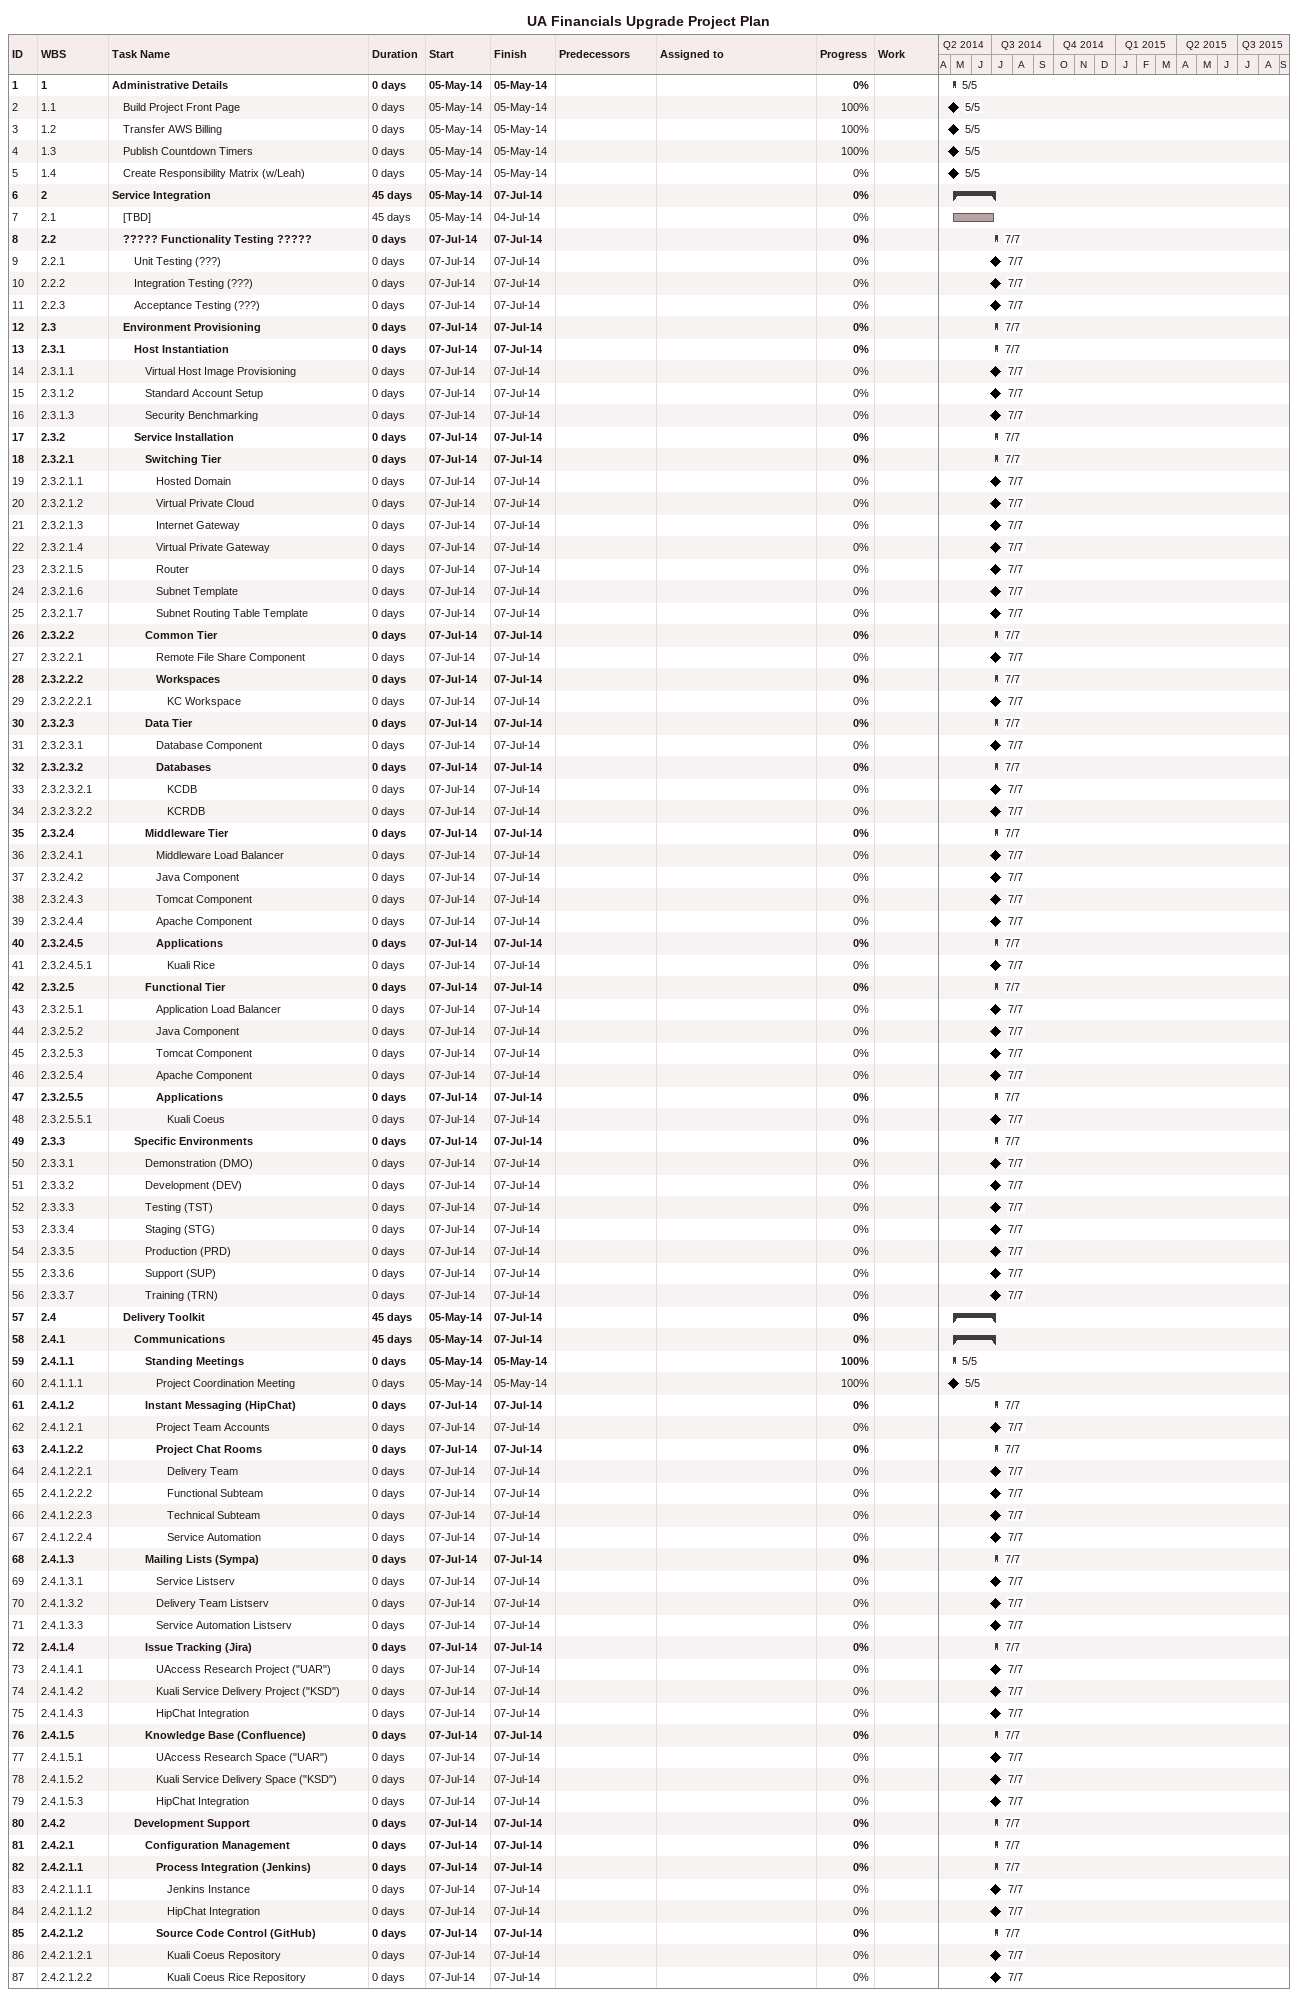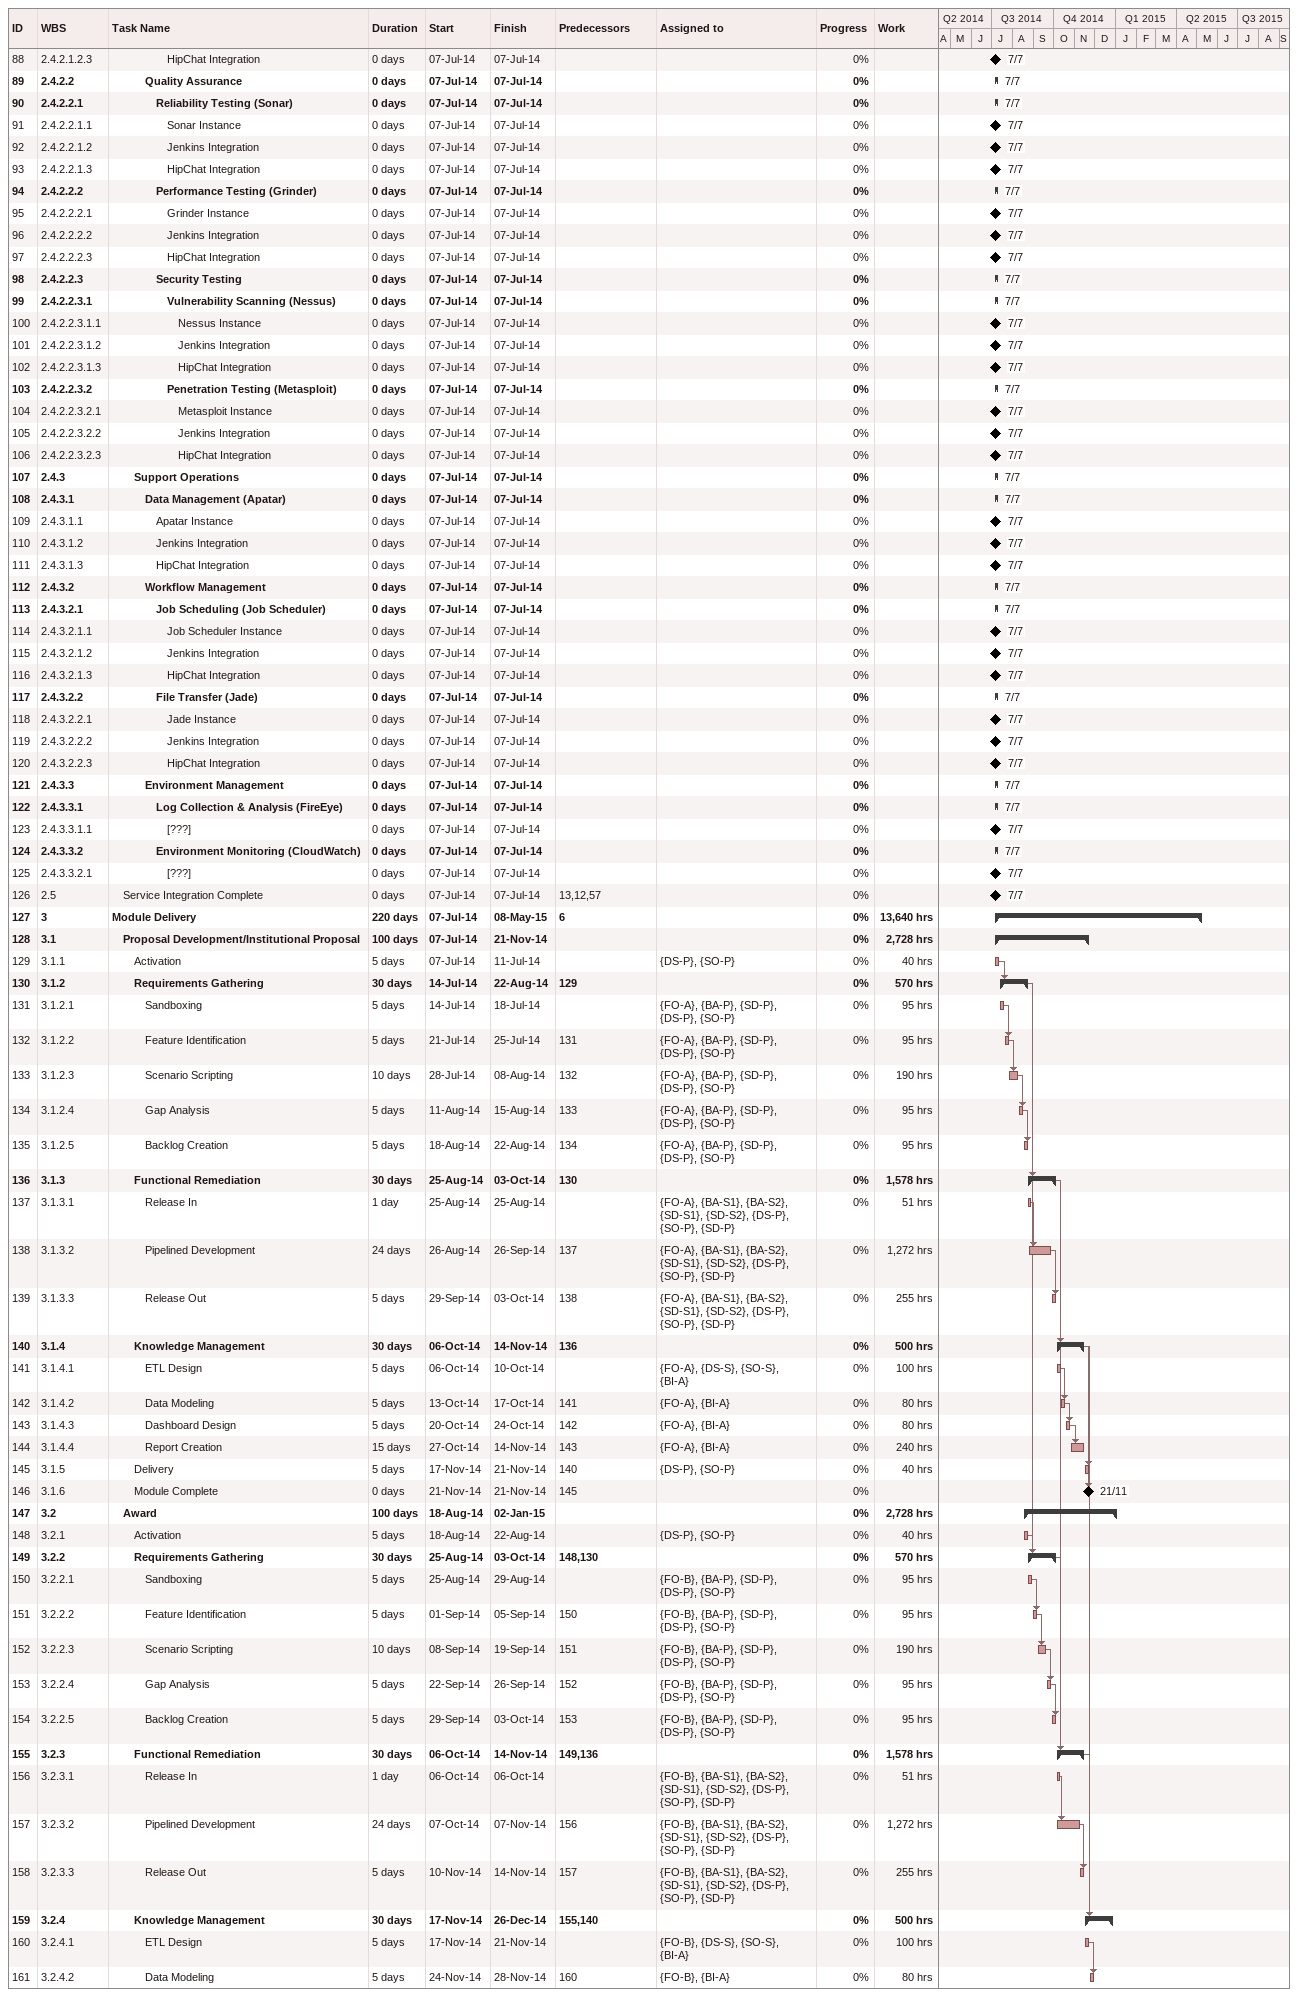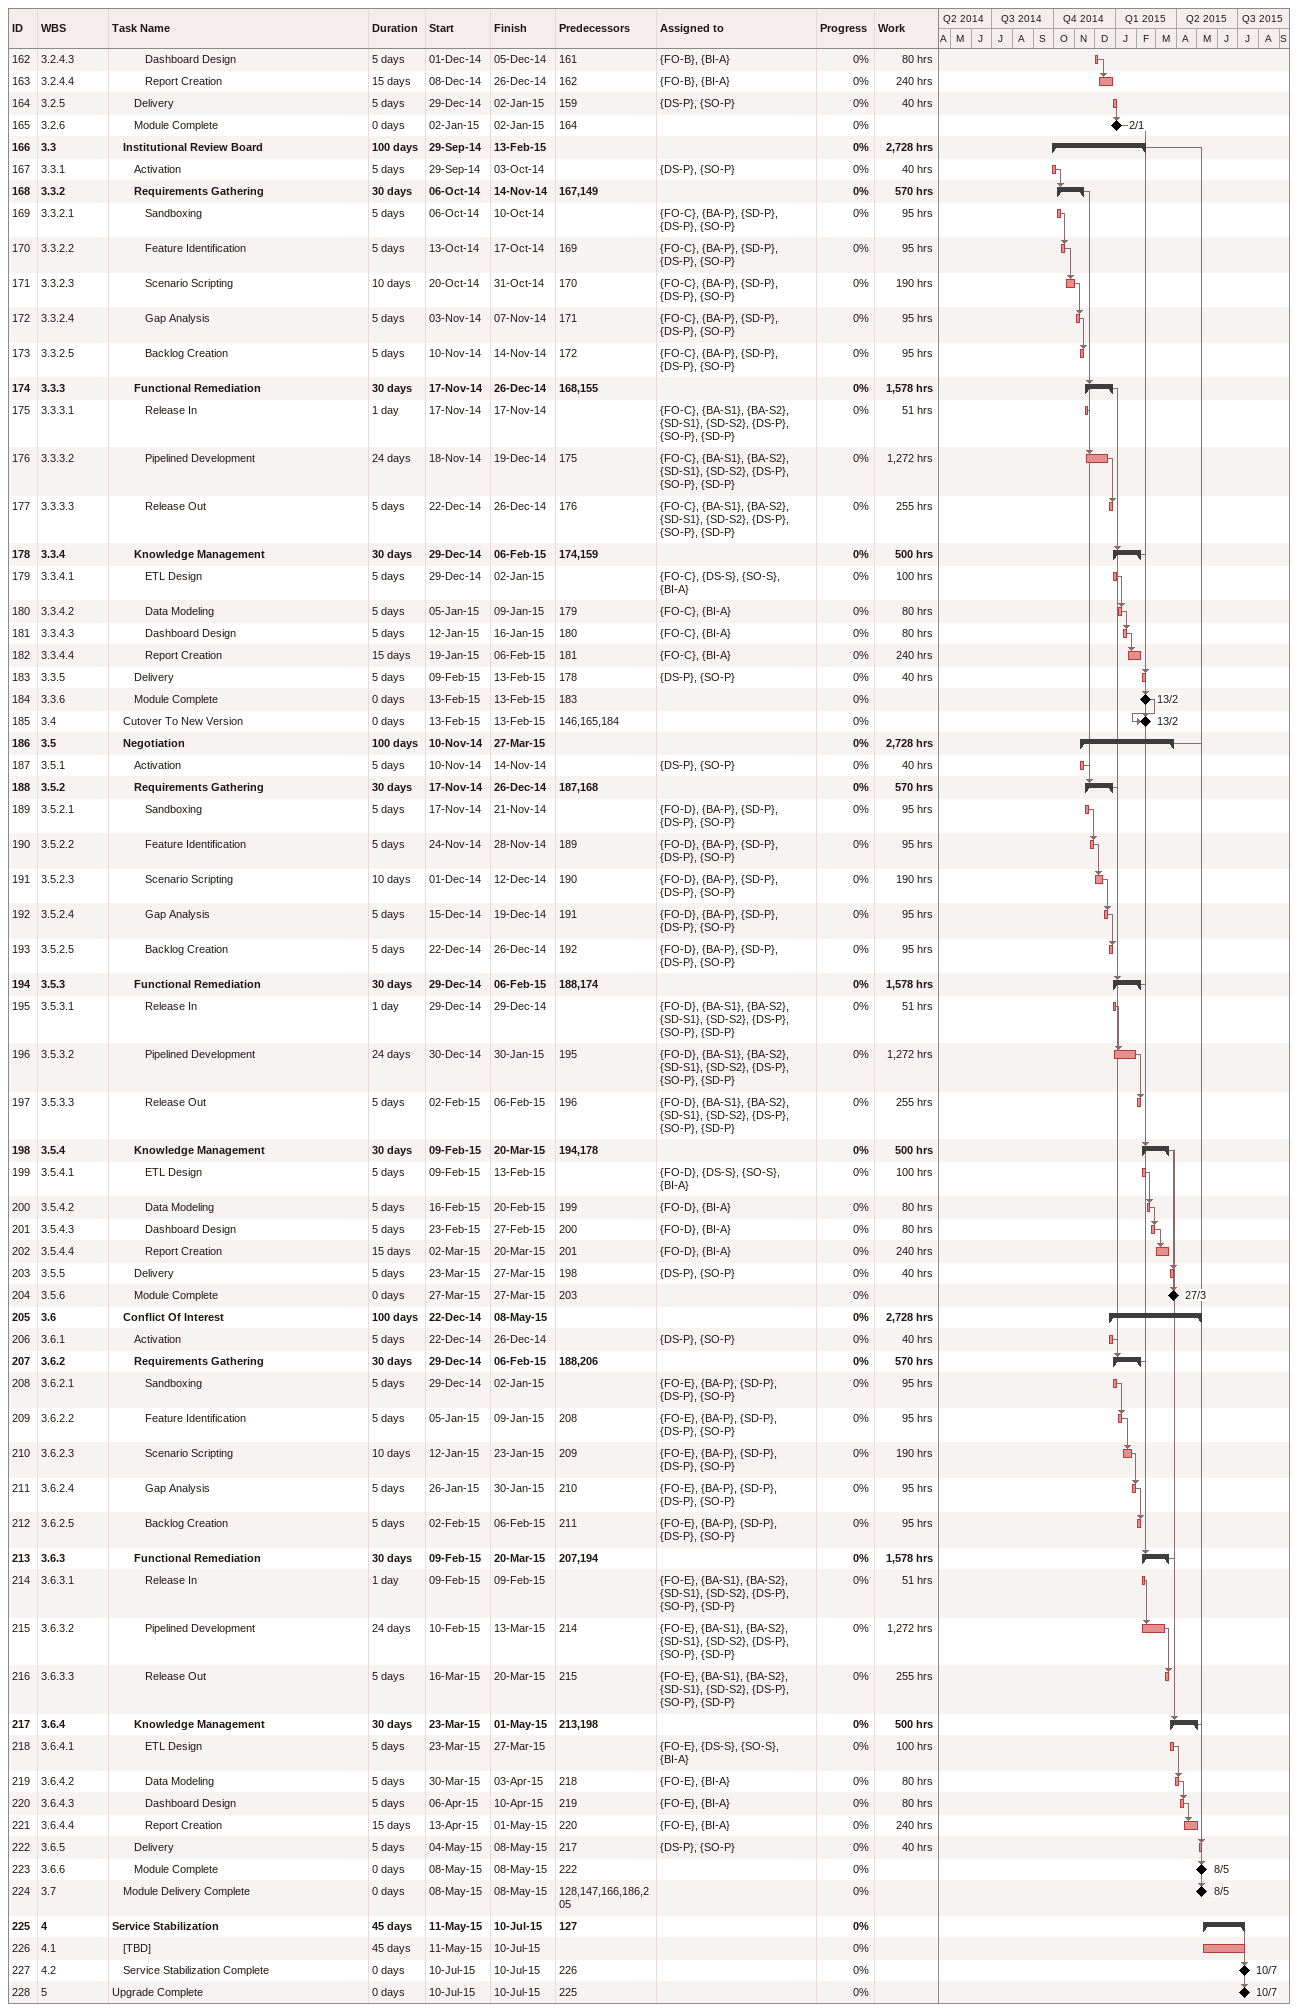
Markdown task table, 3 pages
UA Financials Upgrade Project Plan

| ID | WBS | Task | Duration | Start | Finish | Predecessors | Resources | % complete | Work (h) |
|---|---|---|---|---|---|---|---|---|---|
| 1 | 1 | **Administrative Details** | 0d | 2014-05-05 | 2014-05-05 |  |  | 0 |  |
| 2 | 1.1 | Build Project Front Page | 0d | 2014-05-05 | 2014-05-05 |  |  | 100 |  |
| 3 | 1.2 | Transfer AWS Billing | 0d | 2014-05-05 | 2014-05-05 |  |  | 100 |  |
| 4 | 1.3 | Publish Countdown Timers | 0d | 2014-05-05 | 2014-05-05 |  |  | 100 |  |
| 5 | 1.4 | Create Responsibility Matrix (w/Leah) | 0d | 2014-05-05 | 2014-05-05 |  |  | 0 |  |
| 6 | 2 | **Service Integration** | 45d | 2014-05-05 | 2014-07-07 |  |  | 0 |  |
| 7 | 2.1 | [TBD] | 45d | 2014-05-05 | 2014-07-04 |  |  | 0 |  |
| 8 | 2.2 | **????? Functionality Testing ?????** | 0d | 2014-07-07 | 2014-07-07 |  |  | 0 |  |
| 9 | 2.2.1 | Unit Testing (???) | 0d | 2014-07-07 | 2014-07-07 |  |  | 0 |  |
| 10 | 2.2.2 | Integration Testing (???) | 0d | 2014-07-07 | 2014-07-07 |  |  | 0 |  |
| 11 | 2.2.3 | Acceptance Testing (???) | 0d | 2014-07-07 | 2014-07-07 |  |  | 0 |  |
| 12 | 2.3 | **Environment Provisioning** | 0d | 2014-07-07 | 2014-07-07 |  |  | 0 |  |
| 13 | 2.3.1 | **Host Instantiation** | 0d | 2014-07-07 | 2014-07-07 |  |  | 0 |  |
| 14 | 2.3.1.1 | Virtual Host Image Provisioning | 0d | 2014-07-07 | 2014-07-07 |  |  | 0 |  |
| 15 | 2.3.1.2 | Standard Account Setup | 0d | 2014-07-07 | 2014-07-07 |  |  | 0 |  |
| 16 | 2.3.1.3 | Security Benchmarking | 0d | 2014-07-07 | 2014-07-07 |  |  | 0 |  |
| 17 | 2.3.2 | **Service Installation** | 0d | 2014-07-07 | 2014-07-07 |  |  | 0 |  |
| 18 | 2.3.2.1 | **Switching Tier** | 0d | 2014-07-07 | 2014-07-07 |  |  | 0 |  |
| 19 | 2.3.2.1.1 | Hosted Domain | 0d | 2014-07-07 | 2014-07-07 |  |  | 0 |  |
| 20 | 2.3.2.1.2 | Virtual Private Cloud | 0d | 2014-07-07 | 2014-07-07 |  |  | 0 |  |
| 21 | 2.3.2.1.3 | Internet Gateway | 0d | 2014-07-07 | 2014-07-07 |  |  | 0 |  |
| 22 | 2.3.2.1.4 | Virtual Private Gateway | 0d | 2014-07-07 | 2014-07-07 |  |  | 0 |  |
| 23 | 2.3.2.1.5 | Router | 0d | 2014-07-07 | 2014-07-07 |  |  | 0 |  |
| 24 | 2.3.2.1.6 | Subnet Template | 0d | 2014-07-07 | 2014-07-07 |  |  | 0 |  |
| 25 | 2.3.2.1.7 | Subnet Routing Table Template | 0d | 2014-07-07 | 2014-07-07 |  |  | 0 |  |
| 26 | 2.3.2.2 | **Common Tier** | 0d | 2014-07-07 | 2014-07-07 |  |  | 0 |  |
| 27 | 2.3.2.2.1 | Remote File Share Component | 0d | 2014-07-07 | 2014-07-07 |  |  | 0 |  |
| 28 | 2.3.2.2.2 | **Workspaces** | 0d | 2014-07-07 | 2014-07-07 |  |  | 0 |  |
| 29 | 2.3.2.2.2.1 | KC Workspace | 0d | 2014-07-07 | 2014-07-07 |  |  | 0 |  |
| 30 | 2.3.2.3 | **Data Tier** | 0d | 2014-07-07 | 2014-07-07 |  |  | 0 |  |
| 31 | 2.3.2.3.1 | Database Component | 0d | 2014-07-07 | 2014-07-07 |  |  | 0 |  |
| 32 | 2.3.2.3.2 | **Databases** | 0d | 2014-07-07 | 2014-07-07 |  |  | 0 |  |
| 33 | 2.3.2.3.2.1 | KCDB | 0d | 2014-07-07 | 2014-07-07 |  |  | 0 |  |
| 34 | 2.3.2.3.2.2 | KCRDB | 0d | 2014-07-07 | 2014-07-07 |  |  | 0 |  |
| 35 | 2.3.2.4 | **Middleware Tier** | 0d | 2014-07-07 | 2014-07-07 |  |  | 0 |  |
| 36 | 2.3.2.4.1 | Middleware Load Balancer | 0d | 2014-07-07 | 2014-07-07 |  |  | 0 |  |
| 37 | 2.3.2.4.2 | Java Component | 0d | 2014-07-07 | 2014-07-07 |  |  | 0 |  |
| 38 | 2.3.2.4.3 | Tomcat Component | 0d | 2014-07-07 | 2014-07-07 |  |  | 0 |  |
| 39 | 2.3.2.4.4 | Apache Component | 0d | 2014-07-07 | 2014-07-07 |  |  | 0 |  |
| 40 | 2.3.2.4.5 | **Applications** | 0d | 2014-07-07 | 2014-07-07 |  |  | 0 |  |
| 41 | 2.3.2.4.5.1 | Kuali Rice | 0d | 2014-07-07 | 2014-07-07 |  |  | 0 |  |
| 42 | 2.3.2.5 | **Functional Tier** | 0d | 2014-07-07 | 2014-07-07 |  |  | 0 |  |
| 43 | 2.3.2.5.1 | Application Load Balancer | 0d | 2014-07-07 | 2014-07-07 |  |  | 0 |  |
| 44 | 2.3.2.5.2 | Java Component | 0d | 2014-07-07 | 2014-07-07 |  |  | 0 |  |
| 45 | 2.3.2.5.3 | Tomcat Component | 0d | 2014-07-07 | 2014-07-07 |  |  | 0 |  |
| 46 | 2.3.2.5.4 | Apache Component | 0d | 2014-07-07 | 2014-07-07 |  |  | 0 |  |
| 47 | 2.3.2.5.5 | **Applications** | 0d | 2014-07-07 | 2014-07-07 |  |  | 0 |  |
| 48 | 2.3.2.5.5.1 | Kuali Coeus | 0d | 2014-07-07 | 2014-07-07 |  |  | 0 |  |
| 49 | 2.3.3 | **Specific Environments** | 0d | 2014-07-07 | 2014-07-07 |  |  | 0 |  |
| 50 | 2.3.3.1 | Demonstration (DMO) | 0d | 2014-07-07 | 2014-07-07 |  |  | 0 |  |
| 51 | 2.3.3.2 | Development (DEV) | 0d | 2014-07-07 | 2014-07-07 |  |  | 0 |  |
| 52 | 2.3.3.3 | Testing (TST) | 0d | 2014-07-07 | 2014-07-07 |  |  | 0 |  |
| 53 | 2.3.3.4 | Staging (STG) | 0d | 2014-07-07 | 2014-07-07 |  |  | 0 |  |
| 54 | 2.3.3.5 | Production (PRD) | 0d | 2014-07-07 | 2014-07-07 |  |  | 0 |  |
| 55 | 2.3.3.6 | Support (SUP) | 0d | 2014-07-07 | 2014-07-07 |  |  | 0 |  |
| 56 | 2.3.3.7 | Training (TRN) | 0d | 2014-07-07 | 2014-07-07 |  |  | 0 |  |
| 57 | 2.4 | **Delivery Toolkit** | 45d | 2014-05-05 | 2014-07-07 |  |  | 0 |  |
| 58 | 2.4.1 | **Communications** | 45d | 2014-05-05 | 2014-07-07 |  |  | 0 |  |
| 59 | 2.4.1.1 | **Standing Meetings** | 0d | 2014-05-05 | 2014-05-05 |  |  | 100 |  |
| 60 | 2.4.1.1.1 | Project Coordination Meeting | 0d | 2014-05-05 | 2014-05-05 |  |  | 100 |  |
| 61 | 2.4.1.2 | **Instant Messaging (HipChat)** | 0d | 2014-07-07 | 2014-07-07 |  |  | 0 |  |
| 62 | 2.4.1.2.1 | Project Team Accounts | 0d | 2014-07-07 | 2014-07-07 |  |  | 0 |  |
| 63 | 2.4.1.2.2 | **Project Chat Rooms** | 0d | 2014-07-07 | 2014-07-07 |  |  | 0 |  |
| 64 | 2.4.1.2.2.1 | Delivery Team | 0d | 2014-07-07 | 2014-07-07 |  |  | 0 |  |
| 65 | 2.4.1.2.2.2 | Functional Subteam | 0d | 2014-07-07 | 2014-07-07 |  |  | 0 |  |
| 66 | 2.4.1.2.2.3 | Technical Subteam | 0d | 2014-07-07 | 2014-07-07 |  |  | 0 |  |
| 67 | 2.4.1.2.2.4 | Service Automation | 0d | 2014-07-07 | 2014-07-07 |  |  | 0 |  |
| 68 | 2.4.1.3 | **Mailing Lists (Sympa)** | 0d | 2014-07-07 | 2014-07-07 |  |  | 0 |  |
| 69 | 2.4.1.3.1 | Service Listserv | 0d | 2014-07-07 | 2014-07-07 |  |  | 0 |  |
| 70 | 2.4.1.3.2 | Delivery Team Listserv | 0d | 2014-07-07 | 2014-07-07 |  |  | 0 |  |
| 71 | 2.4.1.3.3 | Service Automation Listserv | 0d | 2014-07-07 | 2014-07-07 |  |  | 0 |  |
| 72 | 2.4.1.4 | **Issue Tracking (Jira)** | 0d | 2014-07-07 | 2014-07-07 |  |  | 0 |  |
| 73 | 2.4.1.4.1 | UAccess Research Project ("UAR") | 0d | 2014-07-07 | 2014-07-07 |  |  | 0 |  |
| 74 | 2.4.1.4.2 | Kuali Service Delivery Project ("KSD") | 0d | 2014-07-07 | 2014-07-07 |  |  | 0 |  |
| 75 | 2.4.1.4.3 | HipChat Integration | 0d | 2014-07-07 | 2014-07-07 |  |  | 0 |  |
| 76 | 2.4.1.5 | **Knowledge Base (Confluence)** | 0d | 2014-07-07 | 2014-07-07 |  |  | 0 |  |
| 77 | 2.4.1.5.1 | UAccess Research Space ("UAR") | 0d | 2014-07-07 | 2014-07-07 |  |  | 0 |  |
| 78 | 2.4.1.5.2 | Kuali Service Delivery Space ("KSD") | 0d | 2014-07-07 | 2014-07-07 |  |  | 0 |  |
| 79 | 2.4.1.5.3 | HipChat Integration | 0d | 2014-07-07 | 2014-07-07 |  |  | 0 |  |
| 80 | 2.4.2 | **Development Support** | 0d | 2014-07-07 | 2014-07-07 |  |  | 0 |  |
| 81 | 2.4.2.1 | **Configuration Management** | 0d | 2014-07-07 | 2014-07-07 |  |  | 0 |  |
| 82 | 2.4.2.1.1 | **Process Integration (Jenkins)** | 0d | 2014-07-07 | 2014-07-07 |  |  | 0 |  |
| 83 | 2.4.2.1.1.1 | Jenkins Instance | 0d | 2014-07-07 | 2014-07-07 |  |  | 0 |  |
| 84 | 2.4.2.1.1.2 | HipChat Integration | 0d | 2014-07-07 | 2014-07-07 |  |  | 0 |  |
| 85 | 2.4.2.1.2 | **Source Code Control (GitHub)** | 0d | 2014-07-07 | 2014-07-07 |  |  | 0 |  |
| 86 | 2.4.2.1.2.1 | Kuali Coeus Repository | 0d | 2014-07-07 | 2014-07-07 |  |  | 0 |  |
| 87 | 2.4.2.1.2.2 | Kuali Coeus Rice Repository | 0d | 2014-07-07 | 2014-07-07 |  |  | 0 |  |
| 88 | 2.4.2.1.2.3 | HipChat Integration | 0d | 2014-07-07 | 2014-07-07 |  |  | 0 |  |
| 89 | 2.4.2.2 | **Quality Assurance** | 0d | 2014-07-07 | 2014-07-07 |  |  | 0 |  |
| 90 | 2.4.2.2.1 | **Reliability Testing (Sonar)** | 0d | 2014-07-07 | 2014-07-07 |  |  | 0 |  |
| 91 | 2.4.2.2.1.1 | Sonar Instance | 0d | 2014-07-07 | 2014-07-07 |  |  | 0 |  |
| 92 | 2.4.2.2.1.2 | Jenkins Integration | 0d | 2014-07-07 | 2014-07-07 |  |  | 0 |  |
| 93 | 2.4.2.2.1.3 | HipChat Integration | 0d | 2014-07-07 | 2014-07-07 |  |  | 0 |  |
| 94 | 2.4.2.2.2 | **Performance Testing (Grinder)** | 0d | 2014-07-07 | 2014-07-07 |  |  | 0 |  |
| 95 | 2.4.2.2.2.1 | Grinder Instance | 0d | 2014-07-07 | 2014-07-07 |  |  | 0 |  |
| 96 | 2.4.2.2.2.2 | Jenkins Integration | 0d | 2014-07-07 | 2014-07-07 |  |  | 0 |  |
| 97 | 2.4.2.2.2.3 | HipChat Integration | 0d | 2014-07-07 | 2014-07-07 |  |  | 0 |  |
| 98 | 2.4.2.2.3 | **Security Testing** | 0d | 2014-07-07 | 2014-07-07 |  |  | 0 |  |
| 99 | 2.4.2.2.3.1 | **Vulnerability Scanning (Nessus)** | 0d | 2014-07-07 | 2014-07-07 |  |  | 0 |  |
| 100 | 2.4.2.2.3.1.1 | Nessus Instance | 0d | 2014-07-07 | 2014-07-07 |  |  | 0 |  |
| 101 | 2.4.2.2.3.1.2 | Jenkins Integration | 0d | 2014-07-07 | 2014-07-07 |  |  | 0 |  |
| 102 | 2.4.2.2.3.1.3 | HipChat Integration | 0d | 2014-07-07 | 2014-07-07 |  |  | 0 |  |
| 103 | 2.4.2.2.3.2 | **Penetration Testing (Metasploit)** | 0d | 2014-07-07 | 2014-07-07 |  |  | 0 |  |
| 104 | 2.4.2.2.3.2.1 | Metasploit Instance | 0d | 2014-07-07 | 2014-07-07 |  |  | 0 |  |
| 105 | 2.4.2.2.3.2.2 | Jenkins Integration | 0d | 2014-07-07 | 2014-07-07 |  |  | 0 |  |
| 106 | 2.4.2.2.3.2.3 | HipChat Integration | 0d | 2014-07-07 | 2014-07-07 |  |  | 0 |  |
| 107 | 2.4.3 | **Support Operations** | 0d | 2014-07-07 | 2014-07-07 |  |  | 0 |  |
| 108 | 2.4.3.1 | **Data Management (Apatar)** | 0d | 2014-07-07 | 2014-07-07 |  |  | 0 |  |
| 109 | 2.4.3.1.1 | Apatar Instance | 0d | 2014-07-07 | 2014-07-07 |  |  | 0 |  |
| 110 | 2.4.3.1.2 | Jenkins Integration | 0d | 2014-07-07 | 2014-07-07 |  |  | 0 |  |
| 111 | 2.4.3.1.3 | HipChat Integration | 0d | 2014-07-07 | 2014-07-07 |  |  | 0 |  |
| 112 | 2.4.3.2 | **Workflow Management** | 0d | 2014-07-07 | 2014-07-07 |  |  | 0 |  |
| 113 | 2.4.3.2.1 | **Job Scheduling (Job Scheduler)** | 0d | 2014-07-07 | 2014-07-07 |  |  | 0 |  |
| 114 | 2.4.3.2.1.1 | Job Scheduler Instance | 0d | 2014-07-07 | 2014-07-07 |  |  | 0 |  |
| 115 | 2.4.3.2.1.2 | Jenkins Integration | 0d | 2014-07-07 | 2014-07-07 |  |  | 0 |  |
| 116 | 2.4.3.2.1.3 | HipChat Integration | 0d | 2014-07-07 | 2014-07-07 |  |  | 0 |  |
| 117 | 2.4.3.2.2 | **File Transfer (Jade)** | 0d | 2014-07-07 | 2014-07-07 |  |  | 0 |  |
| 118 | 2.4.3.2.2.1 | Jade Instance | 0d | 2014-07-07 | 2014-07-07 |  |  | 0 |  |
| 119 | 2.4.3.2.2.2 | Jenkins Integration | 0d | 2014-07-07 | 2014-07-07 |  |  | 0 |  |
| 120 | 2.4.3.2.2.3 | HipChat Integration | 0d | 2014-07-07 | 2014-07-07 |  |  | 0 |  |
| 121 | 2.4.3.3 | **Environment Management** | 0d | 2014-07-07 | 2014-07-07 |  |  | 0 |  |
| 122 | 2.4.3.3.1 | **Log Collection & Analysis (FireEye)** | 0d | 2014-07-07 | 2014-07-07 |  |  | 0 |  |
| 123 | 2.4.3.3.1.1 | [???] | 0d | 2014-07-07 | 2014-07-07 |  |  | 0 |  |
| 124 | 2.4.3.3.2 | **Environment Monitoring (CloudWatch)** | 0d | 2014-07-07 | 2014-07-07 |  |  | 0 |  |
| 125 | 2.4.3.3.2.1 | [???] | 0d | 2014-07-07 | 2014-07-07 |  |  | 0 |  |
| 126 | 2.5 | Service Integration Complete | 0d | 2014-07-07 | 2014-07-07 | 13, 12, 57 |  | 0 |  |
| 127 | 3 | **Module Delivery** | 220d | 2014-07-07 | 2015-05-08 | 6 |  | 0 | 13640 |
| 128 | 3.1 | **Proposal Development/Institutional Proposal** | 100d | 2014-07-07 | 2014-11-21 |  |  | 0 | 2728 |
| 129 | 3.1.1 | Activation | 5d | 2014-07-07 | 2014-07-11 |  | {DS-P}, {SO-P} | 0 | 40 |
| 130 | 3.1.2 | **Requirements Gathering** | 30d | 2014-07-14 | 2014-08-22 | 129 |  | 0 | 570 |
| 131 | 3.1.2.1 | Sandboxing | 5d | 2014-07-14 | 2014-07-18 |  | {FO-A}, {BA-P}, {SD-P}, {DS-P}, {SO-P} | 0 | 95 |
| 132 | 3.1.2.2 | Feature Identification | 5d | 2014-07-21 | 2014-07-25 | 131 | {FO-A}, {BA-P}, {SD-P}, {DS-P}, {SO-P} | 0 | 95 |
| 133 | 3.1.2.3 | Scenario Scripting | 10d | 2014-07-28 | 2014-08-08 | 132 | {FO-A}, {BA-P}, {SD-P}, {DS-P}, {SO-P} | 0 | 190 |
| 134 | 3.1.2.4 | Gap Analysis | 5d | 2014-08-11 | 2014-08-15 | 133 | {FO-A}, {BA-P}, {SD-P}, {DS-P}, {SO-P} | 0 | 95 |
| 135 | 3.1.2.5 | Backlog Creation | 5d | 2014-08-18 | 2014-08-22 | 134 | {FO-A}, {BA-P}, {SD-P}, {DS-P}, {SO-P} | 0 | 95 |
| 136 | 3.1.3 | **Functional Remediation** | 30d | 2014-08-25 | 2014-10-03 | 130 |  | 0 | 1578 |
| 137 | 3.1.3.1 | Release In | 1d | 2014-08-25 | 2014-08-25 |  | {FO-A}, {BA-S1}, {BA-S2}, {SD-S1}, {SD-S2}, {DS-P}, {SO-P}, {SD-P} | 0 | 51 |
| 138 | 3.1.3.2 | Pipelined Development | 24d | 2014-08-26 | 2014-09-26 | 137 | {FO-A}, {BA-S1}, {BA-S2}, {SD-S1}, {SD-S2}, {DS-P}, {SO-P}, {SD-P} | 0 | 1272 |
| 139 | 3.1.3.3 | Release Out | 5d | 2014-09-29 | 2014-10-03 | 138 | {FO-A}, {BA-S1}, {BA-S2}, {SD-S1}, {SD-S2}, {DS-P}, {SO-P}, {SD-P} | 0 | 255 |
| 140 | 3.1.4 | **Knowledge Management** | 30d | 2014-10-06 | 2014-11-14 | 136 |  | 0 | 500 |
| 141 | 3.1.4.1 | ETL Design | 5d | 2014-10-06 | 2014-10-10 |  | {FO-A}, {DS-S}, {SO-S}, {BI-A} | 0 | 100 |
| 142 | 3.1.4.2 | Data Modeling | 5d | 2014-10-13 | 2014-10-17 | 141 | {FO-A}, {BI-A} | 0 | 80 |
| 143 | 3.1.4.3 | Dashboard Design | 5d | 2014-10-20 | 2014-10-24 | 142 | {FO-A}, {BI-A} | 0 | 80 |
| 144 | 3.1.4.4 | Report Creation | 15d | 2014-10-27 | 2014-11-14 | 143 | {FO-A}, {BI-A} | 0 | 240 |
| 145 | 3.1.5 | Delivery | 5d | 2014-11-17 | 2014-11-21 | 140 | {DS-P}, {SO-P} | 0 | 40 |
| 146 | 3.1.6 | Module Complete | 0d | 2014-11-21 | 2014-11-21 | 145 |  | 0 |  |
| 147 | 3.2 | **Award** | 100d | 2014-08-18 | 2015-01-02 |  |  | 0 | 2728 |
| 148 | 3.2.1 | Activation | 5d | 2014-08-18 | 2014-08-22 |  | {DS-P}, {SO-P} | 0 | 40 |
| 149 | 3.2.2 | **Requirements Gathering** | 30d | 2014-08-25 | 2014-10-03 | 148, 130 |  | 0 | 570 |
| 150 | 3.2.2.1 | Sandboxing | 5d | 2014-08-25 | 2014-08-29 |  | {FO-B}, {BA-P}, {SD-P}, {DS-P}, {SO-P} | 0 | 95 |
| 151 | 3.2.2.2 | Feature Identification | 5d | 2014-09-01 | 2014-09-05 | 150 | {FO-B}, {BA-P}, {SD-P}, {DS-P}, {SO-P} | 0 | 95 |
| 152 | 3.2.2.3 | Scenario Scripting | 10d | 2014-09-08 | 2014-09-19 | 151 | {FO-B}, {BA-P}, {SD-P}, {DS-P}, {SO-P} | 0 | 190 |
| 153 | 3.2.2.4 | Gap Analysis | 5d | 2014-09-22 | 2014-09-26 | 152 | {FO-B}, {BA-P}, {SD-P}, {DS-P}, {SO-P} | 0 | 95 |
| 154 | 3.2.2.5 | Backlog Creation | 5d | 2014-09-29 | 2014-10-03 | 153 | {FO-B}, {BA-P}, {SD-P}, {DS-P}, {SO-P} | 0 | 95 |
| 155 | 3.2.3 | **Functional Remediation** | 30d | 2014-10-06 | 2014-11-14 | 149, 136 |  | 0 | 1578 |
| 156 | 3.2.3.1 | Release In | 1d | 2014-10-06 | 2014-10-06 |  | {FO-B}, {BA-S1}, {BA-S2}, {SD-S1}, {SD-S2}, {DS-P}, {SO-P}, {SD-P} | 0 | 51 |
| 157 | 3.2.3.2 | Pipelined Development | 24d | 2014-10-07 | 2014-11-07 | 156 | {FO-B}, {BA-S1}, {BA-S2}, {SD-S1}, {SD-S2}, {DS-P}, {SO-P}, {SD-P} | 0 | 1272 |
| 158 | 3.2.3.3 | Release Out | 5d | 2014-11-10 | 2014-11-14 | 157 | {FO-B}, {BA-S1}, {BA-S2}, {SD-S1}, {SD-S2}, {DS-P}, {SO-P}, {SD-P} | 0 | 255 |
| 159 | 3.2.4 | **Knowledge Management** | 30d | 2014-11-17 | 2014-12-26 | 155, 140 |  | 0 | 500 |
| 160 | 3.2.4.1 | ETL Design | 5d | 2014-11-17 | 2014-11-21 |  | {FO-B}, {DS-S}, {SO-S}, {BI-A} | 0 | 100 |
| 161 | 3.2.4.2 | Data Modeling | 5d | 2014-11-24 | 2014-11-28 | 160 | {FO-B}, {BI-A} | 0 | 80 |
| 162 | 3.2.4.3 | Dashboard Design | 5d | 2014-12-01 | 2014-12-05 | 161 | {FO-B}, {BI-A} | 0 | 80 |
| 163 | 3.2.4.4 | Report Creation | 15d | 2014-12-08 | 2014-12-26 | 162 | {FO-B}, {BI-A} | 0 | 240 |
| 164 | 3.2.5 | Delivery | 5d | 2014-12-29 | 2015-01-02 | 159 | {DS-P}, {SO-P} | 0 | 40 |
| 165 | 3.2.6 | Module Complete | 0d | 2015-01-02 | 2015-01-02 | 164 |  | 0 |  |
| 166 | 3.3 | **Institutional Review Board** | 100d | 2014-09-29 | 2015-02-13 |  |  | 0 | 2728 |
| 167 | 3.3.1 | Activation | 5d | 2014-09-29 | 2014-10-03 |  | {DS-P}, {SO-P} | 0 | 40 |
| 168 | 3.3.2 | **Requirements Gathering** | 30d | 2014-10-06 | 2014-11-14 | 167, 149 |  | 0 | 570 |
| 169 | 3.3.2.1 | Sandboxing | 5d | 2014-10-06 | 2014-10-10 |  | {FO-C}, {BA-P}, {SD-P}, {DS-P}, {SO-P} | 0 | 95 |
| 170 | 3.3.2.2 | Feature Identification | 5d | 2014-10-13 | 2014-10-17 | 169 | {FO-C}, {BA-P}, {SD-P}, {DS-P}, {SO-P} | 0 | 95 |
| 171 | 3.3.2.3 | Scenario Scripting | 10d | 2014-10-20 | 2014-10-31 | 170 | {FO-C}, {BA-P}, {SD-P}, {DS-P}, {SO-P} | 0 | 190 |
| 172 | 3.3.2.4 | Gap Analysis | 5d | 2014-11-03 | 2014-11-07 | 171 | {FO-C}, {BA-P}, {SD-P}, {DS-P}, {SO-P} | 0 | 95 |
| 173 | 3.3.2.5 | Backlog Creation | 5d | 2014-11-10 | 2014-11-14 | 172 | {FO-C}, {BA-P}, {SD-P}, {DS-P}, {SO-P} | 0 | 95 |
| 174 | 3.3.3 | **Functional Remediation** | 30d | 2014-11-17 | 2014-12-26 | 168, 155 |  | 0 | 1578 |
| 175 | 3.3.3.1 | Release In | 1d | 2014-11-17 | 2014-11-17 |  | {FO-C}, {BA-S1}, {BA-S2}, {SD-S1}, {SD-S2}, {DS-P}, {SO-P}, {SD-P} | 0 | 51 |
| 176 | 3.3.3.2 | Pipelined Development | 24d | 2014-11-18 | 2014-12-19 | 175 | {FO-C}, {BA-S1}, {BA-S2}, {SD-S1}, {SD-S2}, {DS-P}, {SO-P}, {SD-P} | 0 | 1272 |
| 177 | 3.3.3.3 | Release Out | 5d | 2014-12-22 | 2014-12-26 | 176 | {FO-C}, {BA-S1}, {BA-S2}, {SD-S1}, {SD-S2}, {DS-P}, {SO-P}, {SD-P} | 0 | 255 |
| 178 | 3.3.4 | **Knowledge Management** | 30d | 2014-12-29 | 2015-02-06 | 174, 159 |  | 0 | 500 |
| 179 | 3.3.4.1 | ETL Design | 5d | 2014-12-29 | 2015-01-02 |  | {FO-C}, {DS-S}, {SO-S}, {BI-A} | 0 | 100 |
| 180 | 3.3.4.2 | Data Modeling | 5d | 2015-01-05 | 2015-01-09 | 179 | {FO-C}, {BI-A} | 0 | 80 |
| 181 | 3.3.4.3 | Dashboard Design | 5d | 2015-01-12 | 2015-01-16 | 180 | {FO-C}, {BI-A} | 0 | 80 |
| 182 | 3.3.4.4 | Report Creation | 15d | 2015-01-19 | 2015-02-06 | 181 | {FO-C}, {BI-A} | 0 | 240 |
| 183 | 3.3.5 | Delivery | 5d | 2015-02-09 | 2015-02-13 | 178 | {DS-P}, {SO-P} | 0 | 40 |
| 184 | 3.3.6 | Module Complete | 0d | 2015-02-13 | 2015-02-13 | 183 |  | 0 |  |
| 185 | 3.4 | Cutover To New Version | 0d | 2015-02-13 | 2015-02-13 | 146, 165, 184 |  | 0 |  |
| 186 | 3.5 | **Negotiation** | 100d | 2014-11-10 | 2015-03-27 |  |  | 0 | 2728 |
| 187 | 3.5.1 | Activation | 5d | 2014-11-10 | 2014-11-14 |  | {DS-P}, {SO-P} | 0 | 40 |
| 188 | 3.5.2 | **Requirements Gathering** | 30d | 2014-11-17 | 2014-12-26 | 187, 168 |  | 0 | 570 |
| 189 | 3.5.2.1 | Sandboxing | 5d | 2014-11-17 | 2014-11-21 |  | {FO-D}, {BA-P}, {SD-P}, {DS-P}, {SO-P} | 0 | 95 |
| 190 | 3.5.2.2 | Feature Identification | 5d | 2014-11-24 | 2014-11-28 | 189 | {FO-D}, {BA-P}, {SD-P}, {DS-P}, {SO-P} | 0 | 95 |
| 191 | 3.5.2.3 | Scenario Scripting | 10d | 2014-12-01 | 2014-12-12 | 190 | {FO-D}, {BA-P}, {SD-P}, {DS-P}, {SO-P} | 0 | 190 |
| 192 | 3.5.2.4 | Gap Analysis | 5d | 2014-12-15 | 2014-12-19 | 191 | {FO-D}, {BA-P}, {SD-P}, {DS-P}, {SO-P} | 0 | 95 |
| 193 | 3.5.2.5 | Backlog Creation | 5d | 2014-12-22 | 2014-12-26 | 192 | {FO-D}, {BA-P}, {SD-P}, {DS-P}, {SO-P} | 0 | 95 |
| 194 | 3.5.3 | **Functional Remediation** | 30d | 2014-12-29 | 2015-02-06 | 188, 174 |  | 0 | 1578 |
| 195 | 3.5.3.1 | Release In | 1d | 2014-12-29 | 2014-12-29 |  | {FO-D}, {BA-S1}, {BA-S2}, {SD-S1}, {SD-S2}, {DS-P}, {SO-P}, {SD-P} | 0 | 51 |
| 196 | 3.5.3.2 | Pipelined Development | 24d | 2014-12-30 | 2015-01-30 | 195 | {FO-D}, {BA-S1}, {BA-S2}, {SD-S1}, {SD-S2}, {DS-P}, {SO-P}, {SD-P} | 0 | 1272 |
| 197 | 3.5.3.3 | Release Out | 5d | 2015-02-02 | 2015-02-06 | 196 | {FO-D}, {BA-S1}, {BA-S2}, {SD-S1}, {SD-S2}, {DS-P}, {SO-P}, {SD-P} | 0 | 255 |
| 198 | 3.5.4 | **Knowledge Management** | 30d | 2015-02-09 | 2015-03-20 | 194, 178 |  | 0 | 500 |
| 199 | 3.5.4.1 | ETL Design | 5d | 2015-02-09 | 2015-02-13 |  | {FO-D}, {DS-S}, {SO-S}, {BI-A} | 0 | 100 |
| 200 | 3.5.4.2 | Data Modeling | 5d | 2015-02-16 | 2015-02-20 | 199 | {FO-D}, {BI-A} | 0 | 80 |
| 201 | 3.5.4.3 | Dashboard Design | 5d | 2015-02-23 | 2015-02-27 | 200 | {FO-D}, {BI-A} | 0 | 80 |
| 202 | 3.5.4.4 | Report Creation | 15d | 2015-03-02 | 2015-03-20 | 201 | {FO-D}, {BI-A} | 0 | 240 |
| 203 | 3.5.5 | Delivery | 5d | 2015-03-23 | 2015-03-27 | 198 | {DS-P}, {SO-P} | 0 | 40 |
| 204 | 3.5.6 | Module Complete | 0d | 2015-03-27 | 2015-03-27 | 203 |  | 0 |  |
| 205 | 3.6 | **Conflict Of Interest** | 100d | 2014-12-22 | 2015-05-08 |  |  | 0 | 2728 |
| 206 | 3.6.1 | Activation | 5d | 2014-12-22 | 2014-12-26 |  | {DS-P}, {SO-P} | 0 | 40 |
| 207 | 3.6.2 | **Requirements Gathering** | 30d | 2014-12-29 | 2015-02-06 | 188, 206 |  | 0 | 570 |
| 208 | 3.6.2.1 | Sandboxing | 5d | 2014-12-29 | 2015-01-02 |  | {FO-E}, {BA-P}, {SD-P}, {DS-P}, {SO-P} | 0 | 95 |
| 209 | 3.6.2.2 | Feature Identification | 5d | 2015-01-05 | 2015-01-09 | 208 | {FO-E}, {BA-P}, {SD-P}, {DS-P}, {SO-P} | 0 | 95 |
| 210 | 3.6.2.3 | Scenario Scripting | 10d | 2015-01-12 | 2015-01-23 | 209 | {FO-E}, {BA-P}, {SD-P}, {DS-P}, {SO-P} | 0 | 190 |
| 211 | 3.6.2.4 | Gap Analysis | 5d | 2015-01-26 | 2015-01-30 | 210 | {FO-E}, {BA-P}, {SD-P}, {DS-P}, {SO-P} | 0 | 95 |
| 212 | 3.6.2.5 | Backlog Creation | 5d | 2015-02-02 | 2015-02-06 | 211 | {FO-E}, {BA-P}, {SD-P}, {DS-P}, {SO-P} | 0 | 95 |
| 213 | 3.6.3 | **Functional Remediation** | 30d | 2015-02-09 | 2015-03-20 | 207, 194 |  | 0 | 1578 |
| 214 | 3.6.3.1 | Release In | 1d | 2015-02-09 | 2015-02-09 |  | {FO-E}, {BA-S1}, {BA-S2}, {SD-S1}, {SD-S2}, {DS-P}, {SO-P}, {SD-P} | 0 | 51 |
| 215 | 3.6.3.2 | Pipelined Development | 24d | 2015-02-10 | 2015-03-13 | 214 | {FO-E}, {BA-S1}, {BA-S2}, {SD-S1}, {SD-S2}, {DS-P}, {SO-P}, {SD-P} | 0 | 1272 |
| 216 | 3.6.3.3 | Release Out | 5d | 2015-03-16 | 2015-03-20 | 215 | {FO-E}, {BA-S1}, {BA-S2}, {SD-S1}, {SD-S2}, {DS-P}, {SO-P}, {SD-P} | 0 | 255 |
| 217 | 3.6.4 | **Knowledge Management** | 30d | 2015-03-23 | 2015-05-01 | 213, 198 |  | 0 | 500 |
| 218 | 3.6.4.1 | ETL Design | 5d | 2015-03-23 | 2015-03-27 |  | {FO-E}, {DS-S}, {SO-S}, {BI-A} | 0 | 100 |
| 219 | 3.6.4.2 | Data Modeling | 5d | 2015-03-30 | 2015-04-03 | 218 | {FO-E}, {BI-A} | 0 | 80 |
| 220 | 3.6.4.3 | Dashboard Design | 5d | 2015-04-06 | 2015-04-10 | 219 | {FO-E}, {BI-A} | 0 | 80 |
| 221 | 3.6.4.4 | Report Creation | 15d | 2015-04-13 | 2015-05-01 | 220 | {FO-E}, {BI-A} | 0 | 240 |
| 222 | 3.6.5 | Delivery | 5d | 2015-05-04 | 2015-05-08 | 217 | {DS-P}, {SO-P} | 0 | 40 |
| 223 | 3.6.6 | Module Complete | 0d | 2015-05-08 | 2015-05-08 | 222 |  | 0 |  |
| 224 | 3.7 | Module Delivery Complete | 0d | 2015-05-08 | 2015-05-08 | 128, 147, 166, 186, 205 |  | 0 |  |
| 225 | 4 | **Service Stabilization** | 45d | 2015-05-11 | 2015-07-10 | 127 |  | 0 |  |
| 226 | 4.1 | [TBD] | 45d | 2015-05-11 | 2015-07-10 |  |  | 0 |  |
| 227 | 4.2 | Service Stabilization Complete | 0d | 2015-07-10 | 2015-07-10 | 226 |  | 0 |  |
| 228 | 5 | Upgrade Complete | 0d | 2015-07-10 | 2015-07-10 | 225 |  | 0 |  |
